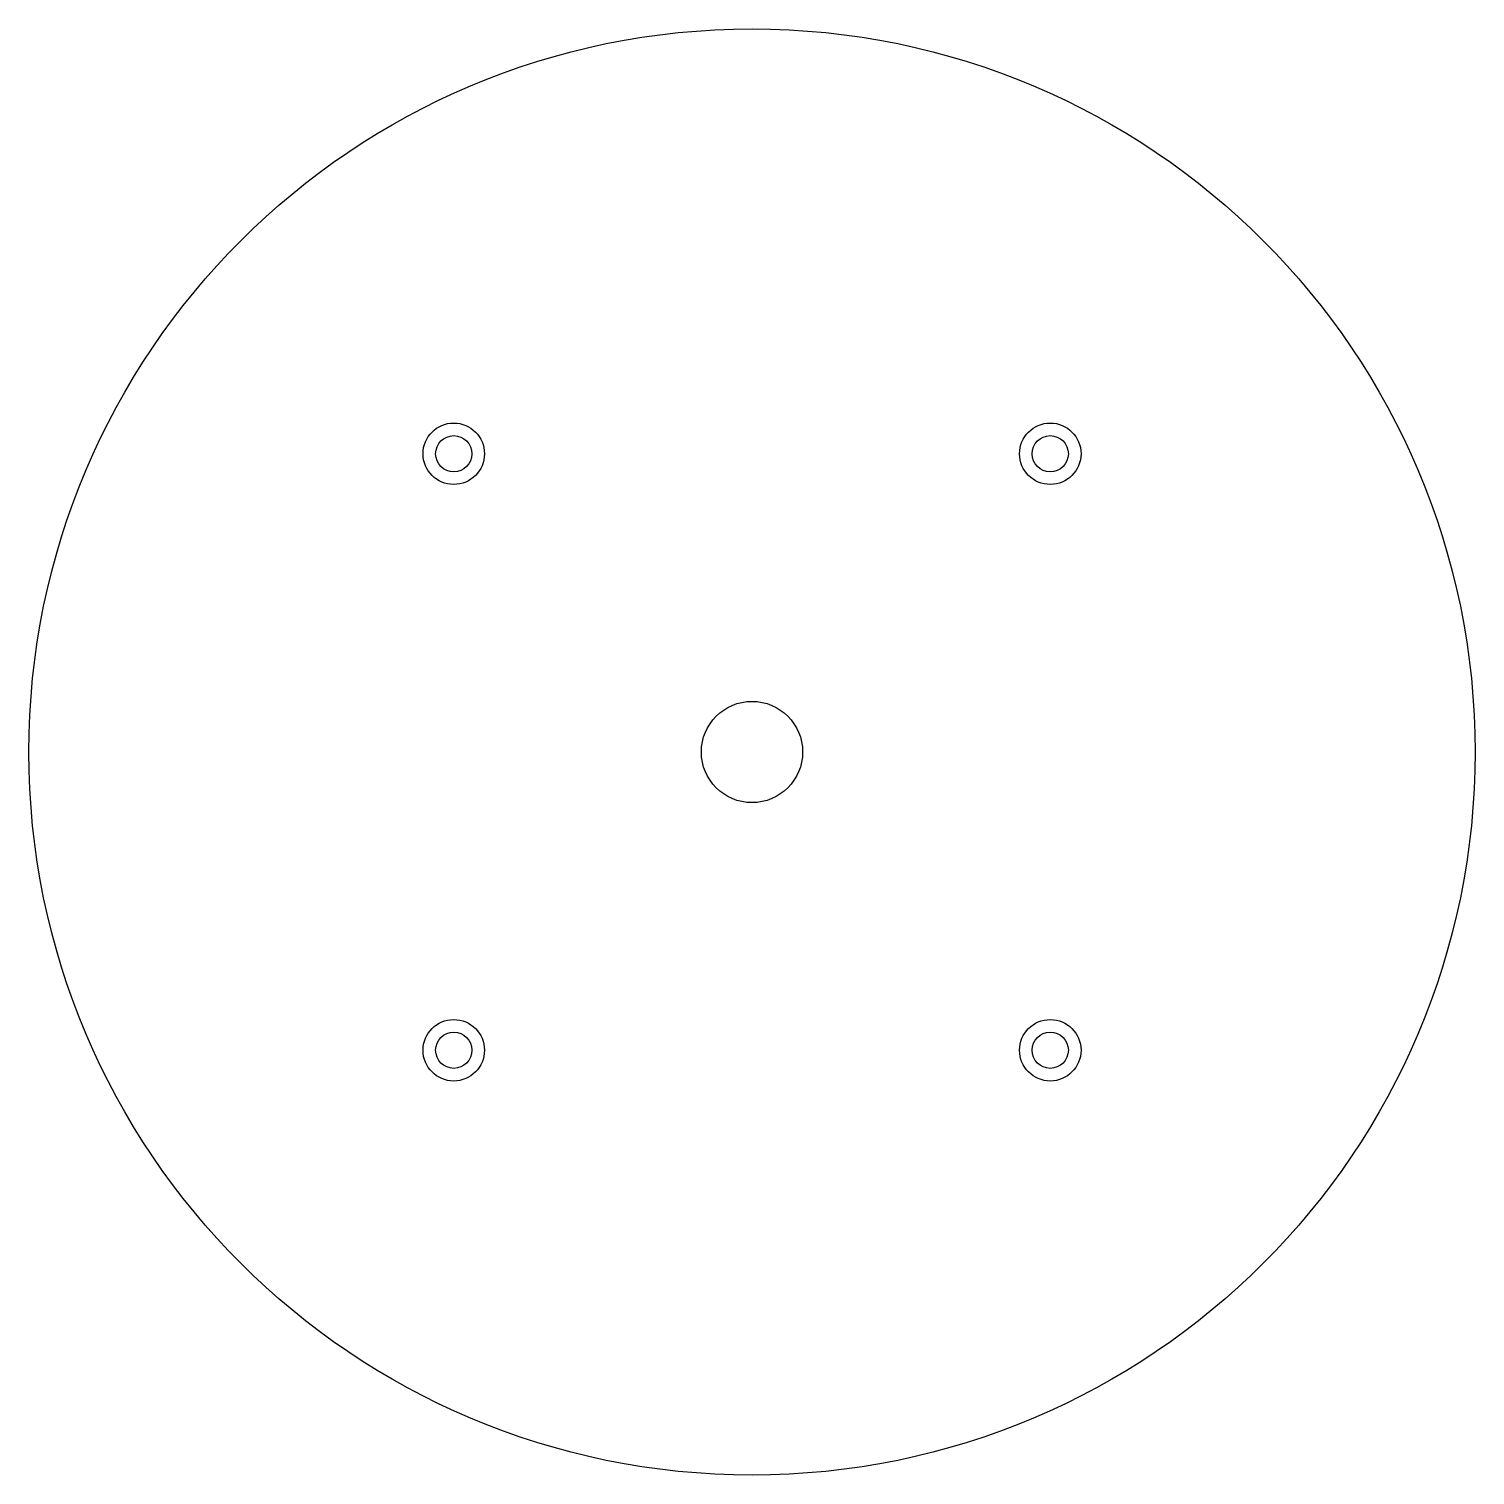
# Model space of a CAD drawing. Extents: x -100 to 100, y -100 to 100.
import ezdxf

# ---------------------------------------------------------------- set-up
doc = ezdxf.new("R2010")
doc.units = 0
doc.layers.add('MODELSKETCH_VISIBLE', color=7, linetype='CONTINUOUS')

msp = doc.modelspace()

# ---------------------------------------------------------------- linework, layer by layer
at = {"layer": 'MODELSKETCH_VISIBLE'}
for centre, radius in [((0, 0), 100), ((-41.25, 41.25), 4.25), ((41.25, 41.25), 4.25), ((-41.25, 41.25), 2.5), ((41.25, 41.25), 2.5), ((0, 0), 7), ((-41.25, -41.25), 4.25), ((41.25, -41.25), 4.25), ((-41.25, -41.25), 2.5), ((41.25, -41.25), 2.5)]:
    msp.add_circle(centre, radius, dxfattribs=at)

doc.saveas('drawing.dxf')
